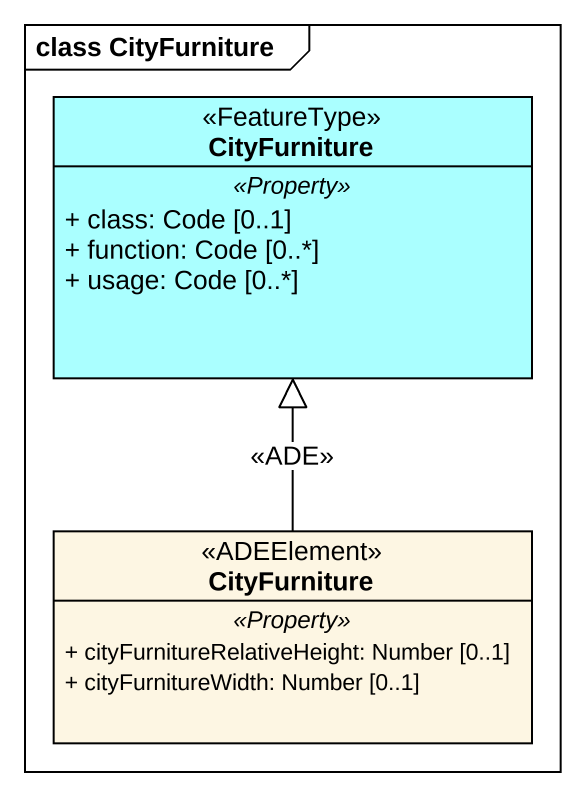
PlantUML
@startuml
mainframe class CityFurniture
hide circle
hide empty members
skinparam classAttributeIconSize 0
class CityFurniture <<FeatureType>> #AAFFFF {
  .. <<Property>> ..
  + class: Code [0..1]
  + function: Code [0..*]
  + usage: Code [0..*]
}
class "CityFurniture" as CityFurniture_2 <<ADEElement>> {
  .. <<Property>> ..
  + cityFurnitureRelativeHeight: Number [0..1]
  + cityFurnitureWidth: Number [0..1]
}
CityFurniture_2 -up-|> CityFurniture : <<ADE>>
@enduml
